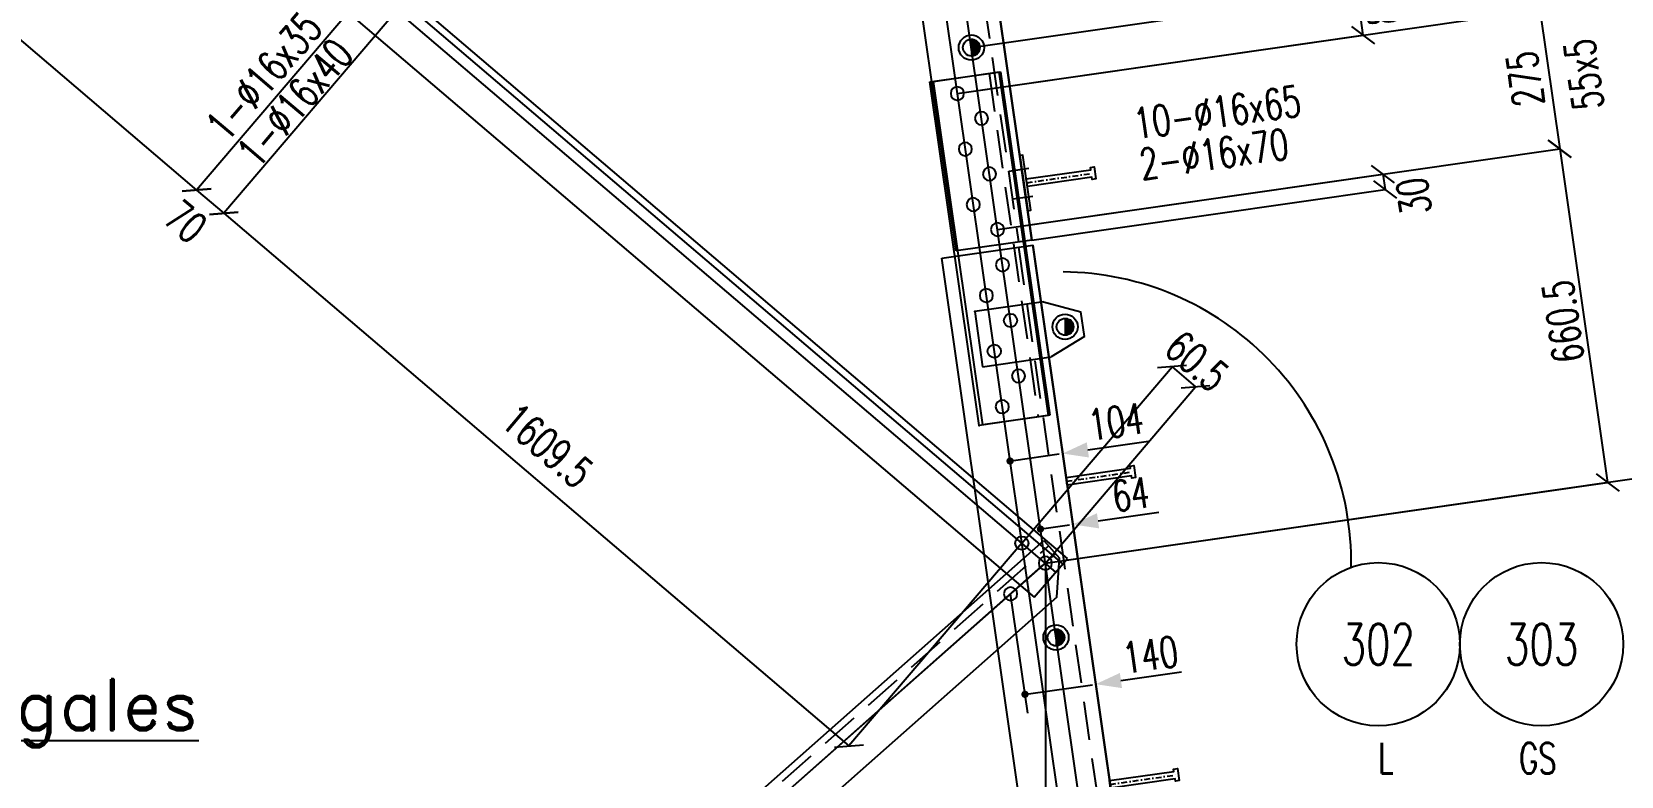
# Model space of a CAD drawing. Extents: x 142141 to 158361, y -105351 to -93871.
# Drawn here: x 147687 to 150801, y -103226 to -101767 of the extents above; entities that cross this region are included whole.
import ezdxf
from ezdxf.enums import TextEntityAlignment as Align

# ---------------------------------------------------------------- set-up
doc = ezdxf.new("R2010")
doc.units = 0
doc.header["$LTSCALE"] = 150
doc.header["$MEASUREMENT"] = 0
doc.linetypes.add('DASHDOT', pattern=[1, 0.5, -0.25, 0, -0.25])
doc.linetypes.add('DASHED', pattern=[0.75, 0.5, -0.25])
doc.layers.get('0').update_dxf_attribs({"linetype": 'CONTINUOUS'})
for name, color, linetype in [('ASSI', 6, 'CONTINUOUS'), ('BOLLINI_1', 7, 'CONTINUOUS'), ('Echelon', 3, 'CONTINUOUS'), ('FORI', 2, 'CONTINUOUS'), ('LINEA_ANG', 2, 'CONTINUOUS'), ('LINEE_PIASTRA', 2, 'CONTINUOUS'), ('LINEE_PIASTRE', 2, 'CONTINUOUS'), ('LS', 7, 'CONTINUOUS'), ('MZ', 6, 'DASHDOT'), ('PIASTRE', 5, 'CONTINUOUS'), ('QT_MAL', 7, 'CONTINUOUS'), ('QT_MPR', 7, 'CONTINUOUS'), ('QT_MSP', 7, 'CONTINUOUS'), ('TESTI_A_P', 7, 'CONTINUOUS'), ('TRAT-Y', 7, 'DASHED')]:
    doc.layers.add(name, color=color, linetype=linetype)
doc.styles.add('QUOTE', font='ROMANS8.SHX', dxfattribs={"width": 0.7})
doc.styles.add('RD', font='ROMAND8.SHX', dxfattribs={"width": 0.7})
doc.styles.add('RQL', font='ROMANS8.SHX', dxfattribs={"width": 0.7})
doc.styles.add('RS', font='ROMANS8.shx', dxfattribs={"width": 0.7})
doc.styles.get("Standard").update_dxf_attribs({"font": 'ROMANS8.SHX', "width": 0.7})
doc.dimstyles.new('FRECCE1', dxfattribs={"dimtxt": 60, "dimasz": 6.6667, "dimexe": 0, "dimexo": 0, "dimgap": 1, "dimtad": 1, "dimzin": 0, "dimdsep": 46, "dimtxsty": 'RS', "dimblk1": 'QUOTP', "dimblk2": 'QUOTF', "dimsah": 1, "dimcen": 0, "dimclrd": 2, "dimclre": 2, "dimclrt": 7, "dimadec": 0, "dimazin": 0, "dimtfac": 1, "dimtix": 1, "dimtmove": 2, "dimatfit": 3, "dimldrblk": 'QUOTP', "dimfxl": 1, "dimtolj": 1, "dimtzin": 0, "dimarcsym": 0})
doc.dimstyles.new('TRATTO', dxfattribs={"dimscale": 0, "dimtxt": 60, "dimasz": 40, "dimexe": 0, "dimexo": 0, "dimgap": 10, "dimtad": 1, "dimrnd": 0.5, "dimdsep": 46, "dimtxsty": 'RS', "dimblk1": 'OBLIQUE', "dimblk2": 'OBLIQUE', "dimsah": 1, "dimcen": 0.09, "dimclrd": 2, "dimclre": 2, "dimclrt": 7, "dimadec": 0, "dimazin": 0, "dimtfac": 1, "dimtix": 1, "dimtmove": 2, "dimatfit": 3, "dimfxl": 1, "dimtolj": 1, "dimtzin": 0, "dimarcsym": 0})

# ---------------------------------------------------------------- blocks, each defined once
blk = doc.blocks.new('MRKR_98')
blk.add_point((0, 0))
at = {"color": 7, "style": 'QUOTE', "width": 0.5, "flags": 1}
for tag, p in [('TI', (3.73, 6.83)), ('DI_S', (3.73, 6.42)), ('AUX2', (3.71, 4.93)), ('NFORI', (3.72, 5.3)), ('D_S', (3.73, 6.02)), ('E_S', (3.73, 5.68)), ('FAM', (3.73, 4.55)), ('AUX1', (3.73, 4.19)), ('COMMESSA', (3.73, 3.85)), ('MD', (3.73, 3.51)), ('MP', (3.73, 3.16)), ('LARGHEZZA', (3.73, 2.82)), ('SPESSORE', (3.73, 2.48)), ('NP', (3.73, 2.14)), ('SV', (3.73, 1.79)), ('PESO', (3.73, 1.45)), ('QUA', (3.73, 1.11)), ('LUN', (3.73, 0.76)), ('PROF', (3.73, 0.42)), ('POS', (3.73, 0.08))]:
    blk.add_attdef(tag, p, '', height=0.2, dxfattribs=at)
at = {"color": 7, "flags": 1}
for tag, p in [('LAV1', (5.26, 6.88)), ('LAV2', (5.26, 6.55)), ('LAV3', (5.26, 6.21)), ('LAV4', (5.26, 5.88)), ('LAV5', (5.26, 5.55)), ('LAV6', (5.26, 5.21)), ('LAV7', (5.26, 4.88)), ('LAV8', (5.26, 4.55)), ('LAV9', (5.26, 4.21)), ('LAV10', (5.26, 3.88))]:
    blk.add_attdef(tag, p, '', height=0.2, dxfattribs=at)
blk = doc.blocks.new('ASSE98')
blk.add_line((0, 0), (1, 0))
at = {"color": 7, "style": 'QUOTE', "width": 0.5, "flags": 1}
for tag, p in [('TI', (1.38308, 6.82731)), ('DI_S', (1.38308, 6.42178)), ('D_S', (1.38308, 6.02092)), ('E_S', (1.38308, 5.68065)), ('NFORI', (1.36454, 5.29792)), ('ALAR', (1.36349, 4.93246)), ('FAM', (1.3775, 4.54645)), ('ALA', (1.38308, 4.19257)), ('DISP2', (1.38308, 3.84971)), ('DISP1', (1.38308, 3.50686)), ('PINZAF', (1.38308, 3.164)), ('PINZAI', (1.38308, 2.82114)), ('TRP', (1.38308, 2.47829)), ('NP', (1.38308, 2.13543)), ('SV', (1.38308, 1.79257)), ('PESO', (1.38308, 1.44971)), ('QUA', (1.38308, 1.10686)), ('LUN', (1.38308, 0.764)), ('PROF', (1.38308, 0.42114)), ('POS', (1.38308, 0.07829))]:
    blk.add_attdef(tag, p, '', height=0.2, dxfattribs=at)
at = {"color": 7, "flags": 1}
for tag, p in [('LAV1', (3.07431, 6.82847)), ('LAV2', (3.07431, 6.49513)), ('LAV3', (3.07431, 6.1618)), ('LAV4', (3.07431, 5.82847)), ('LAV5', (3.07431, 5.49513)), ('LAV6', (3.07431, 5.1618)), ('LAV7', (3.07431, 4.82847)), ('LAV8', (3.07431, 4.49513)), ('LAV9', (3.07431, 4.1618)), ('LAV10', (3.07431, 3.82847))]:
    blk.add_attdef(tag, p, '', height=0.2, dxfattribs=at)
blk = doc.blocks.new('P20')
at = {"color": 0}
for p, q in [((0, 0.98), (0.02, 1)), ((0, 0.94), (0.06, 1)), ((1, -0.01), (0, 0.99)), ((0, 0.89), (0.1, 0.99)), ((0, 0.85), (0.14, 0.99)), ((0, 0.8), (0.18, 0.98)), ((0, 0.76), (0.22, 0.98)), ((0, 0.71), (0.25, 0.97)), ((0, 0.67), (0.29, 0.96)), ((1, -0.05), (0, 0.95)), ((0, 0.62), (0.32, 0.95)), ((0, 0.58), (0.36, 0.93)), ((0, 0.53), (0.39, 0.92)), ((0, 0.49), (0.42, 0.91)), ((1, -0.09), (0, 0.9)), ((0, 0.44), (0.45, 0.89)), ((0, 0.4), (0.48, 0.88)), ((0.99, -0.13), (0, 0.86)), ((0, 0.35), (0.51, 0.86)), ((0, 0.31), (0.54, 0.84)), ((0, 0.26), (0.56, 0.83)), ((0.99, -0.17), (0, 0.81)), ((0, 0.22), (0.59, 0.81)), ((0, 0.17), (0.61, 0.79)), ((0.98, -0.21), (0, 0.77)), ((0, 0.13), (0.64, 0.77)), ((0, 0.08), (0.66, 0.75)), ((0, 0.04), (0.69, 0.73)), ((0.97, -0.25), (0, 0.72)), ((0, -0.01), (0.71, 0.7)), ((0.96, -0.28), (0, 0.68)), ((0, -0.05), (0.73, 0.68)), ((0, -0.1), (0.75, 0.66)), ((0.95, -0.32), (0, 0.63)), ((0, -0.14), (0.77, 0.63)), ((0, -0.19), (0.79, 0.61)), ((0.94, -0.35), (0, 0.59)), ((0, -0.23), (0.81, 0.58)), ((0, -0.28), (0.83, 0.56)), ((0.92, -0.38), (0, 0.54)), ((0, -0.32), (0.85, 0.53)), ((0.91, -0.41), (0, 0.5)), ((0, -0.36), (0.87, 0.5)), ((0, -0.41), (0.88, 0.47)), ((0.9, -0.44), (0, 0.45)), ((0, -0.45), (0.9, 0.44)), ((0.88, -0.47), (0, 0.41)), ((0, -0.5), (0.91, 0.41)), ((0, -0.54), (0.92, 0.38)), ((0.87, -0.5), (0, 0.36)), ((0, -0.59), (0.94, 0.35)), ((0.85, -0.53), (0, 0.32)), ((0, -0.63), (0.95, 0.31)), ((0, -0.68), (0.96, 0.28)), ((0.83, -0.56), (0, 0.27)), ((0, -0.72), (0.97, 0.25)), ((0.81, -0.58), (0, 0.23)), ((0, -0.77), (0.98, 0.21)), ((0.79, -0.61), (0, 0.18)), ((0, -0.81), (0.99, 0.17)), ((0.77, -0.63), (0, 0.14)), ((0, -0.86), (0.99, 0.13)), ((0.75, -0.66), (0, 0.09)), ((0, -0.9), (1, 0.09)), ((0.73, -0.68), (0, 0.05)), ((0, -0.95), (1, 0.05)), ((0.71, -0.7), (0, 0.01)), ((0, -0.99), (1, 0.01)), ((1, 0.04), (0.04, 1)), ((1, 0.09), (0.09, 1)), ((0.99, 0.14), (0.14, 0.99)), ((0.98, 0.19), (0.19, 0.98)), ((0.97, 0.25), (0.25, 0.97)), ((0.95, 0.31), (0.31, 0.95)), ((0.92, 0.38), (0.38, 0.92)), ((0.88, 0.47), (0.47, 0.88)), ((0.81, 0.59), (0.59, 0.81)), ((0.69, -0.73), (0, -0.04)), ((0.66, -0.75), (0, -0.08)), ((0.64, -0.77), (0, -0.13)), ((0.61, -0.79), (0, -0.17)), ((0.59, -0.81), (0, -0.22)), ((0.56, -0.83), (0, -0.26)), ((0.54, -0.84), (0, -0.31)), ((0.51, -0.86), (0, -0.35)), ((0.48, -0.88), (0, -0.4)), ((0.45, -0.89), (0, -0.44)), ((0.42, -0.91), (0, -0.49)), ((0.39, -0.92), (0, -0.53)), ((0.36, -0.93), (0, -0.58)), ((0.32, -0.95), (0, -0.62)), ((0.29, -0.96), (0, -0.67)), ((0.25, -0.97), (0, -0.71)), ((0.22, -0.98), (0, -0.76)), ((0.18, -0.98), (0, -0.8)), ((0.14, -0.99), (0, -0.85)), ((0.1, -0.99), (0, -0.89)), ((0.04, -1), (1, -0.04)), ((0.09, -1), (1, -0.09)), ((0.14, -0.99), (0.99, -0.14)), ((0.19, -0.98), (0.98, -0.19)), ((0.25, -0.97), (0.97, -0.25)), ((0.31, -0.95), (0.95, -0.31)), ((0.38, -0.92), (0.92, -0.38)), ((0.47, -0.88), (0.88, -0.47)), ((0.59, -0.81), (0.81, -0.59))]:
    blk.add_line(p, q, dxfattribs=at)
for radius in [1.5, 1]:
    blk.add_circle((0, 0), radius)
blk = doc.blocks.new('16')
blk.add_circle((0, 0), 1)
blk = doc.blocks.new('QUOTP')
at = {"layer": 'ASSI', "color": 2, "const_width": 1.07}
blk.add_lwpolyline([(-0.53, 0, 1), (0.53, 0, 1)], format="xyb", close=True, dxfattribs=at)
blk = doc.blocks.new('QUOTF')
at = {"layer": 'LS', "color": 2}
blk.add_line((7.5, 0), (25.5, 0), dxfattribs=at)
blk.add_solid([(7.5, 2.25), (0, 0), (7.5, -2.25)], dxfattribs=at)
blk = doc.blocks.new('*D155')
at = {"layer": 'QT_MAL', "color": 2, "lineweight": -2, "transparency": 16777216}
for p, q in [((149663.3, -102741.5), (149663.3, -102741.5)), ((149669.9, -102740.6), (149720.1, -102733.4)), ((149726.7, -102732.4), (149726.7, -102732.4))]:
    blk.add_line(p, q, dxfattribs=at)
at = {"layer": 'QT_MAL', "color": 2, "lineweight": -2, "transparency": 16777216, "xscale": 6.6667, "yscale": 6.6667, "zscale": 6.6667}
for name, p, rotation in [('QUOTF', (149726.7, -102732.4), 8.166139302354393), ('QUOTP', (149663.3, -102741.5), 188.1661393023544)]:
    blk.add_blockref(name, p, dxfattribs=dict(at, rotation=rotation))
at = {"layer": 'QT_MAL', "color": 7, "transparency": 16777216, "insert": (149840.3, -102673.4), "char_height": 60, "attachment_point": 5, "rotation": 8.1661, "style": 'RS'}
blk.add_mtext('\\A1;64', dxfattribs=at)
blk = doc.blocks.new('*D156')
at = {"layer": 'QT_MAL', "color": 2, "lineweight": -2, "transparency": 16777216}
for p, q in [((149603.8, -102608.2), (149603.8, -102608.2)), ((149610.4, -102607.3), (149700.1, -102594.4)), ((149706.7, -102593.5), (149706.7, -102593.5))]:
    blk.add_line(p, q, dxfattribs=at)
at = {"layer": 'QT_MAL', "color": 2, "lineweight": -2, "transparency": 16777216, "xscale": 6.6667, "yscale": 6.6667, "zscale": 6.6667}
for name, p, rotation in [('QUOTF', (149706.7, -102593.5), 8.166139302354393), ('QUOTP', (149603.8, -102608.2), 188.1661393023544)]:
    blk.add_blockref(name, p, dxfattribs=dict(at, rotation=rotation))
at = {"layer": 'QT_MAL', "color": 7, "transparency": 16777216, "insert": (149811.1, -102531.3), "char_height": 60, "attachment_point": 5, "rotation": 8.1661, "style": 'RS'}
blk.add_mtext('\\A1;104', dxfattribs=at)
blk = doc.blocks.new('*D154')
at = {"layer": 'QT_MAL', "color": 2, "lineweight": -2, "transparency": 16777216}
for p, q in [((149639.6, -103064.4), (149765, -103046.4)), ((149771.6, -103045.4), (149771.6, -103045.4)), ((149633, -103065.3), (149633, -103065.3))]:
    blk.add_line(p, q, dxfattribs=at)
at = {"layer": 'QT_MAL', "color": 2, "lineweight": -2, "transparency": 16777216, "xscale": 6.6667, "yscale": 6.6667, "zscale": 6.6667}
for name, p, rotation in [('QUOTF', (149771.6, -103045.4), 8.166139302354393), ('QUOTP', (149633, -103065.3), 188.1661393023544)]:
    blk.add_blockref(name, p, dxfattribs=dict(at, rotation=rotation))
at = {"layer": 'QT_MAL', "color": 7, "transparency": 16777216, "insert": (149878.7, -102987.8), "char_height": 60, "attachment_point": 5, "rotation": 8.1661, "style": 'RS'}
blk.add_mtext('\\A1;140', dxfattribs=at)
blk = doc.blocks.new('A$C6E393FD9')
at = {"layer": 'Echelon'}
blk.add_lwpolyline([(2.5, 0), (0, 19.8), (168.6, 41.4), (167.9, 47.2), (177.8, 48.5), (181.8, 17.1), (171.9, 15.8), (171.2, 21.6), (2.5, 0)], close=True, dxfattribs=at)
at = {"layer": 'MZ', "ltscale": 0.2}
blk.add_line((1.3, 9.9), (179.8, 32.8), dxfattribs=at)
blk = doc.blocks.new('_OBLIQUE')
at = {"color": 0, "linetype": 'ByBlock'}
blk.add_line((-0.5, -0.5), (0.5, 0.5), dxfattribs=at)
blk = doc.blocks.new('*D57')
at = {"layer": 'QT_MPR', "color": 2, "lineweight": -2, "transparency": 16777216}
for p, q in [((149444, -101494.6), (150931.7, -101281.1)), ((150931.7, -101281.1), (151121.1, -102600.4)), ((149672.9, -102808.2), (151121.1, -102600.4))]:
    blk.add_line(p, q, dxfattribs=at)
at = {"layer": 'QT_MPR', "color": 2, "lineweight": -2, "transparency": 16777216, "xscale": 40, "yscale": 40, "zscale": 40}
for p, rotation in [((150931.7, -101281.1), 98.16613930235343), ((151121.1, -102600.4), 278.1661393023534)]:
    blk.add_blockref('_OBLIQUE', p, dxfattribs=dict(at, rotation=rotation))
at = {"layer": 'QT_MPR', "color": 7, "transparency": 16777216, "insert": (150975.8, -101963.8), "char_height": 60, "attachment_point": 5, "rotation": 98.1661, "style": 'RS'}
blk.add_mtext('\\A1;1333', dxfattribs=at)
blk = doc.blocks.new('*D56')
at = {"layer": 'QT_MPR', "color": 2, "lineweight": -2, "transparency": 16777216}
for p, q in [((149444, -101494.6), (150585.3, -101330.8)), ((150585.3, -101330.8), (150641.7, -101724.3)), ((149500.4, -101888), (150641.7, -101724.3))]:
    blk.add_line(p, q, dxfattribs=at)
at = {"layer": 'QT_MPR', "color": 2, "lineweight": -2, "transparency": 16777216, "xscale": 40, "yscale": 40, "zscale": 40}
for p, rotation in [((150585.3, -101330.8), 98.16613930235343), ((150641.7, -101724.3), 278.1661393023534)]:
    blk.add_blockref('_OBLIQUE', p, dxfattribs=dict(at, rotation=rotation))
at = {"layer": 'QT_MPR', "color": 7, "transparency": 16777216, "insert": (150565.8, -101536), "char_height": 60, "attachment_point": 5, "rotation": 98.1661, "style": 'RS'}
blk.add_mtext('\\A1;397.5', dxfattribs=at)
blk = doc.blocks.new('*D55')
at = {"layer": 'QT_MPR', "color": 2, "lineweight": -2, "transparency": 16777216}
for p, q in [((149500.4, -101888), (150641.7, -101724.3)), ((150641.7, -101724.3), (150680.8, -101996.5)), ((149579.1, -102154.6), (150680.8, -101996.5))]:
    blk.add_line(p, q, dxfattribs=at)
at = {"layer": 'QT_MPR', "color": 2, "lineweight": -2, "transparency": 16777216, "xscale": 40, "yscale": 40, "zscale": 40}
for p, rotation in [((150641.7, -101724.3), 98.16613930235343), ((150680.8, -101996.5), 278.1661393023534)]:
    blk.add_blockref('_OBLIQUE', p, dxfattribs=dict(at, rotation=rotation))
at = {"layer": 'QT_MPR', "color": 7, "transparency": 16777216, "insert": (150728.1, -101850.8), "char_height": 60, "attachment_point": 5, "rotation": 98.1661, "style": 'RS'}
blk.add_mtext('\\A1;55x5', dxfattribs=at)
blk = doc.blocks.new('*D54')
at = {"layer": 'QT_MPR', "color": 2, "lineweight": -2, "transparency": 16777216}
for p, q in [((149500.4, -101888), (150641.7, -101724.3)), ((150641.7, -101724.3), (150680.8, -101996.5)), ((149579.1, -102154.6), (150680.8, -101996.5))]:
    blk.add_line(p, q, dxfattribs=at)
at = {"layer": 'QT_MPR', "color": 2, "lineweight": -2, "transparency": 16777216, "xscale": 40, "yscale": 40, "zscale": 40}
for p, rotation in [((150641.7, -101724.3), 98.16613930235343), ((150680.8, -101996.5), 278.1661393023534)]:
    blk.add_blockref('_OBLIQUE', p, dxfattribs=dict(at, rotation=rotation))
at = {"layer": 'QT_MPR', "color": 7, "transparency": 16777216, "insert": (150613.1, -101859.7), "char_height": 60, "attachment_point": 5, "rotation": 98.1661, "style": 'RS'}
blk.add_mtext('\\A1;275', dxfattribs=at)
blk = doc.blocks.new('*D59')
at = {"layer": 'QT_MPR', "color": 2, "lineweight": -2, "transparency": 16777216}
for p, q in [((149579.1, -102154.6), (150334.4, -102046.2)), ((150334.4, -102046.2), (150338.6, -102075.9)), ((149646.7, -102175.2), (150338.6, -102075.9))]:
    blk.add_line(p, q, dxfattribs=at)
at = {"layer": 'QT_MPR', "color": 2, "lineweight": -2, "transparency": 16777216, "xscale": 40, "yscale": 40, "zscale": 40}
for p, rotation in [((150334.4, -102046.2), 98.16613930235343), ((150338.6, -102075.9), 278.1661393023534)]:
    blk.add_blockref('_OBLIQUE', p, dxfattribs=dict(at, rotation=rotation))
at = {"layer": 'QT_MPR', "color": 7, "transparency": 16777216, "insert": (150395, -102089.3), "char_height": 60, "attachment_point": 5, "rotation": 98.1661, "style": 'RS'}
blk.add_mtext('\\A1;30', dxfattribs=at)
blk = doc.blocks.new('*D58')
at = {"layer": 'QT_MPR', "color": 2, "lineweight": -2, "transparency": 16777216}
for p, q in [((149579.1, -102154.6), (150680.8, -101996.5)), ((150680.8, -101996.5), (150774.6, -102650.1)), ((149672.9, -102808.2), (150774.6, -102650.1))]:
    blk.add_line(p, q, dxfattribs=at)
at = {"layer": 'QT_MPR', "color": 2, "lineweight": -2, "transparency": 16777216, "xscale": 40, "yscale": 40, "zscale": 40}
for p, rotation in [((150680.8, -101996.5), 98.16613930235343), ((150774.6, -102650.1), 278.1661393023534)]:
    blk.add_blockref('_OBLIQUE', p, dxfattribs=dict(at, rotation=rotation))
at = {"layer": 'QT_MPR', "color": 7, "transparency": 16777216, "insert": (150687.5, -102335), "char_height": 60, "attachment_point": 5, "rotation": 98.1661, "style": 'RS'}
blk.add_mtext('\\A1;660.5', dxfattribs=at)
blk = doc.blocks.new('*D51')
at = {"layer": 'QT_MSP', "color": 2, "lineweight": -2, "transparency": 16777216}
for p, q in [((149444, -101494.6), (150238.8, -101380.5)), ((150238.8, -101380.5), (150283.2, -101689.8)), ((149528, -101798.2), (150283.2, -101689.8))]:
    blk.add_line(p, q, dxfattribs=at)
at = {"layer": 'QT_MSP', "color": 2, "lineweight": -2, "transparency": 16777216, "xscale": 40, "yscale": 40, "zscale": 40}
for p, rotation in [((150238.8, -101380.5), 98.16613930235343), ((150283.2, -101689.8), 278.1661393023534)]:
    blk.add_blockref('_OBLIQUE', p, dxfattribs=dict(at, rotation=rotation))
at = {"layer": 'QT_MSP', "color": 7, "transparency": 16777216, "insert": (150218.6, -101539.4), "char_height": 60, "attachment_point": 5, "rotation": 98.1661, "style": 'RS'}
blk.add_mtext('\\A1;312.5', dxfattribs=at)
blk = doc.blocks.new('*D50')
at = {"layer": 'QT_MSP', "color": 2, "lineweight": -2, "transparency": 16777216}
for p, q in [((149528, -101798.2), (150283.2, -101689.8)), ((150283.2, -101689.8), (150295.3, -101774)), ((149500.4, -101888), (150295.3, -101774))]:
    blk.add_line(p, q, dxfattribs=at)
at = {"layer": 'QT_MSP', "color": 2, "lineweight": -2, "transparency": 16777216, "xscale": 40, "yscale": 40, "zscale": 40}
for p, rotation in [((150283.2, -101689.8), 98.16613930235343), ((150295.3, -101774), 278.1661393023534)]:
    blk.add_blockref('_OBLIQUE', p, dxfattribs=dict(at, rotation=rotation))
at = {"layer": 'QT_MSP', "color": 7, "transparency": 16777216, "insert": (150331.3, -101718.4), "char_height": 60, "attachment_point": 5, "rotation": 98.1661, "style": 'RS'}
blk.add_mtext('\\A1;85', dxfattribs=at)
blk = doc.blocks.new('*D98')
at = {"layer": 'QT_MPR', "color": 2, "lineweight": -2, "transparency": 16777216}
for p, q in [((147077.7, -100596.9), (146739, -100994.4)), ((146739, -100994.4), (148009.9, -102077.3)), ((148348.7, -101679.8), (148009.9, -102077.3))]:
    blk.add_line(p, q, dxfattribs=at)
at = {"layer": 'QT_MPR', "color": 2, "lineweight": -2, "transparency": 16777216, "xscale": 40, "yscale": 40, "zscale": 40}
for p, rotation in [((146739, -100994.4), 139.56613230524), ((148009.9, -102077.3), 319.5661323052399)]:
    blk.add_blockref('_OBLIQUE', p, dxfattribs=dict(at, rotation=rotation))
at = {"layer": 'QT_MPR', "color": 7, "transparency": 16777216, "insert": (147386.3, -101475.8), "char_height": 60, "attachment_point": 5, "rotation": 319.5661, "style": 'RS'}
blk.add_mtext('\\A1;1669.5', dxfattribs=at)
blk = doc.blocks.new('*D99')
at = {"layer": 'QT_MPR', "color": 2, "lineweight": -2, "transparency": 16777216}
for p, q in [((148348.7, -101679.8), (148009.9, -102077.3)), ((148401.9, -101725.2), (148063.2, -102122.7)), ((148009.9, -102077.3), (148063.2, -102122.7))]:
    blk.add_line(p, q, dxfattribs=at)
at = {"layer": 'QT_MPR', "color": 2, "lineweight": -2, "transparency": 16777216, "xscale": 40, "yscale": 40, "zscale": 40}
for p, rotation in [((148009.9, -102077.3), 139.56613230524), ((148063.2, -102122.7), 319.5661323052399)]:
    blk.add_blockref('_OBLIQUE', p, dxfattribs=dict(at, rotation=rotation))
at = {"layer": 'QT_MPR', "color": 7, "transparency": 16777216, "insert": (147988.3, -102139.2), "char_height": 60, "attachment_point": 5, "rotation": 319.5661, "style": 'RS'}
blk.add_mtext('\\A1;70', dxfattribs=at)
blk = doc.blocks.new('*D100')
at = {"layer": 'QT_MPR', "color": 2, "lineweight": -2, "transparency": 16777216}
for p, q in [((148401.9, -101725.2), (148063.2, -102122.7)), ((148063.2, -102122.7), (149288.1, -103166.5)), ((149626.9, -102768.9), (149288.1, -103166.5))]:
    blk.add_line(p, q, dxfattribs=at)
at = {"layer": 'QT_MPR', "color": 2, "lineweight": -2, "transparency": 16777216, "xscale": 40, "yscale": 40, "zscale": 40}
for p, rotation in [((148063.2, -102122.7), 139.56613230524), ((149288.1, -103166.5), 319.5661323052399)]:
    blk.add_blockref('_OBLIQUE', p, dxfattribs=dict(at, rotation=rotation))
at = {"layer": 'QT_MPR', "color": 7, "transparency": 16777216, "insert": (148697.2, -102578), "char_height": 60, "attachment_point": 5, "rotation": 319.5661, "style": 'RS'}
blk.add_mtext('\\A1;1609.5', dxfattribs=at)
blk = doc.blocks.new('*D101')
at = {"layer": 'QT_MPR', "color": 2, "lineweight": -2, "transparency": 16777216}
for p, q in [((149626.9, -102768.9), (149921.1, -102423.6)), ((149921.1, -102423.6), (149967.1, -102462.8)), ((149672.9, -102808.2), (149967.1, -102462.8))]:
    blk.add_line(p, q, dxfattribs=at)
at = {"layer": 'QT_MPR', "color": 2, "lineweight": -2, "transparency": 16777216, "xscale": 40, "yscale": 40, "zscale": 40}
for p, rotation in [((149921.1, -102423.6), 139.56613230524), ((149967.1, -102462.8), 319.5661323052399)]:
    blk.add_blockref('_OBLIQUE', p, dxfattribs=dict(at, rotation=rotation))
at = {"layer": 'QT_MPR', "color": 7, "transparency": 16777216, "insert": (149969.9, -102412.6), "char_height": 60, "attachment_point": 5, "rotation": 319.5661, "style": 'RS'}
blk.add_mtext('\\A1;60.5', dxfattribs=at)
blk = doc.blocks.new('*D112')
at = {"layer": 'LS', "color": 2, "lineweight": -2, "transparency": 16777216}
for p, q in [((144482.5, -102808.2), (144482.5, -103618.9)), ((149672.9, -102808.2), (149672.9, -103618.9)), ((144482.5, -103618.9), (149672.9, -103618.9))]:
    blk.add_line(p, q, dxfattribs=at)
at = {"layer": 'LS', "color": 2, "lineweight": -2, "transparency": 16777216, "xscale": 40, "yscale": 40, "zscale": 40, "rotation": 180}
blk.add_blockref('_OBLIQUE', (144482.5, -103618.9), dxfattribs=at)
at = {"layer": 'LS', "color": 2, "lineweight": -2, "transparency": 16777216, "xscale": 40, "yscale": 40, "zscale": 40}
blk.add_blockref('_OBLIQUE', (149672.9, -103618.9), dxfattribs=at)
at = {"layer": 'LS', "color": 7, "transparency": 16777216, "insert": (147077.7, -103578.9), "char_height": 60, "attachment_point": 5, "style": 'RS'}
blk.add_mtext('\\A1;5190.5', dxfattribs=at)
blk = doc.blocks.new('xxx')
blk.add_circle((0, 0), 8)
at = {"color": 3, "style": 'RQL', "width": 0.7}
blk.add_attdef('POS', text='', height=4, dxfattribs=at).set_placement((0, 0), align=Align.MIDDLE)
at = {"style": 'RQL', "width": 0.7, "flags": 1}
for tag, p in [('POS1', (-0.39, -5.42)), ('TIPO', (-0.39, -8.66))]:
    blk.add_attdef(tag, p, '', height=2, dxfattribs=at)
blk = doc.blocks.new('bull')
at = {"style": 'RS', "width": 0.7, "flags": 1}
for tag, p in [('NN', (-12.25, 0)), ('DIAMETRO', (0, -4.86)), ('SERRAGGIO', (0, -9.71)), ('LUNGHEZZA', (0, -14.57)), ('NB', (0, -19.43)), ('TIPO', (0, -24.12)), ('EL', (-0.14, -29))]:
    blk.add_attdef(tag, p, '', height=3, dxfattribs=at)
at = {"style": 'RS', "width": 0.7}
blk.add_attdef('BULLONE', (0, 0), '', height=3, dxfattribs=at)

msp = doc.modelspace()

# ---------------------------------------------------------------- linework, layer by layer
at = {"layer": 'LINEA_ANG'}
for p, q in [((148668.026, -95355.029), (149646.709, -102175.167)), ((149498.23, -102196.473), (148519.547, -95376.335)), ((149716.141, -102799.044), (145050.26, -98823.311)), ((144985.403, -98899.426), (149651.284, -102875.16)), ((149453.615, -101864.444), (149582.297, -101845.978)), ((149550.205, -102537.549), (149453.615, -101864.444)), ((149582.297, -101845.978), (149678.887, -102519.083)), ((149646.709, -102175.167), (149498.23, -102196.473)), ((149469.955, -102210.633), (149648.13, -102185.065)), ((149643.959, -103423.212), (149469.955, -102210.633)), ((149648.13, -102185.065), (149822.134, -103397.644)), ((149678.887, -102519.083), (149550.205, -102537.549)), ((148979.878, -103374.032), (149669.939, -102764.068)), ((149669.939, -102764.068), (149700.404, -102798.533)), ((149651.284, -102875.16), (149716.141, -102799.044)), ((149695.708, -102874.756), (149700.404, -102798.533)), ((149695.708, -102874.756), (149028.873, -103464.189))]:
    msp.add_line(p, q, dxfattribs=at)
at = {"layer": 'LINEA_ANG', "color": 2}
msp.add_line((149707.061, -102809.7), (145041.18, -98833.967), dxfattribs=at)
at = {"layer": 'LINEE_PIASTRA'}
for p, q in [((149669.13, -102296.209), (149742.681, -102315.962)), ((149749.641, -102364.465), (149684.612, -102404.104))]:
    msp.add_line(p, q, dxfattribs=at)
at = {"layer": 'LINEE_PIASTRE'}
for p, q in [((149446.686, -101865.438), (149585.266, -101845.552)), ((149543.276, -102538.543), (149446.686, -101865.438)), ((149585.266, -101845.552), (149681.856, -102518.657)), ((149669.13, -102296.209), (149534.508, -102315.527)), ((149534.508, -102315.527), (149549.991, -102423.422)), ((149749.641, -102364.465), (149742.681, -102315.962)), ((149549.991, -102423.422), (149684.612, -102404.104)), ((149681.856, -102518.657), (149543.276, -102538.543))]:
    msp.add_line(p, q, dxfattribs=at)
at = {"layer": 'LS', "color": 6}
for p, q in [((149758.782, -103406.735), (148604.675, -95364.12)), ((149719.188, -103412.417), (148849.481, -97351.701)), ((149601.386, -102040.236), (149640.833, -102034.576)), ((149609.198, -102094.679), (149648.645, -102089.018)), ((149672.889, -102808.173), (148985.825, -103415.488)), ((149638.341, -103102.458), (149604.753, -102868.4))]:
    msp.add_line(p, q, dxfattribs=at)
at = {"layer": 'LS', "color": 2}
msp.add_lwpolyline([(149622.988, -102009.86), (149638.471, -102117.755), (149644.41, -102116.902), (149628.927, -102009.008)], close=True, dxfattribs=at)
at = {"layer": 'LS', "color": 6}
msp.add_arc((149702.664, -102807.106), 569.504, 359.06945, 89.494029, dxfattribs=at)
at = {"layer": 'TRAT-Y'}
for p, q in [((148641.795, -95358.793), (149620.478, -102178.931)), ((149562.5, -101848.819), (149659.09, -102521.924)), ((149620.414, -102189.042), (149794.417, -103401.621)), ((148989.15, -103384.521), (149679.211, -102774.557))]:
    msp.add_line(p, q, dxfattribs=at)

# ---------------------------------------------------------------- block references
at = {"layer": 'ASSI'}
for p, xscale, rotation in [((149646.709, -102175.167), 6890.000000000001, 98.16613930235349), ((149822.089, -103397.333), 1225, 98.16613930235262), ((149693.119, -102790.292), 944, 221.4743225156129)]:
    msp.add_blockref('ASSE98', p, dxfattribs=dict(at, xscale=xscale, rotation=rotation))
for p, xscale, zscale, rotation in [((149693.441, -102825.685), 6130, 6130, 139.5661323052399), ((149678.887, -102519.083), 679.9999999999997, 679.9999999999997, 98.16613930235567)]:
    msp.add_blockref('ASSE98', p, dxfattribs=dict(at, xscale=xscale, zscale=zscale, rotation=rotation))
at = {"layer": 'BOLLINI_1', "xscale": 20, "yscale": 20, "zscale": 20}
for p, values in [((150325.311, -102967.245), {'POS': '302'}), ((150645.311, -102967.245), {'POS': '303'})]:
    msp.add_blockref('xxx', p, dxfattribs=at).add_auto_attribs(values)
at = {"layer": 'FORI'}
for name, p, xscale, yscale, zscale in [('P20', (149527.961, -101798.212), 16.5, 16.5, 16.5), ('16', (149500.44, -101888.032), -13, 13, 13), ('16', (149547.847, -101936.792), -13, 13, 13), ('16', (149516.065, -101996.916), -13, 13, 13), ('16', (149563.472, -102045.677), -13, 13, 13), ('16', (149531.69, -102105.801), -13, 13, 13), ('16', (149579.097, -102154.562), -13, 13, 13), ('16', (149589.04, -102223.852), -13, 13, 13), ('16', (149557.258, -102283.976), -13, 13, 13), ('P20', (149711.516, -102345.185), 16.5, 16.5, 16.5), ('16', (149620.29, -102441.621), -13, 13, 13), ('16', (149588.508, -102501.745), -13, 13, 13), ('16', (149626.85, -102768.944), 13, 13, 13), ('16', (149672.889, -102808.173), -13, 13, 13), ('16', (149604.753, -102868.4), -13, 13, 13), ('P20', (149693.797, -102953.874), 16.5, 16.5, 16.5)]:
    msp.add_blockref(name, p, dxfattribs=dict(at, xscale=xscale, yscale=yscale, zscale=zscale))
at = {"layer": 'FORI', "xscale": 13, "yscale": 13, "zscale": 13, "rotation": 180}
for p in [(149604.665, -102332.736), (149572.883, -102392.861)]:
    msp.add_blockref('16', p, dxfattribs=at)
at = {"layer": 'LS', "color": 7, "xscale": 20, "yscale": 20, "zscale": 20}
for p, rotation, values in [((148069.328, -101985.628), 49.56613230524246, {'BULLONE': '1-%%c16x35               '}), ((148130.22, -102037.514), 49.56613230524246, {'BULLONE': '1-%%c16x40                '}), ((149850.986, -101978.087), 8.166139302351615, {'BULLONE': '10-%%c16x65                '}), ((149862.35, -102057.276), 8.166139302351615, {'BULLONE': '2-%%c16x70                '})]:
    msp.add_blockref('bull', p, dxfattribs=dict(at, rotation=rotation)).add_auto_attribs(values)
at = {"layer": 'LS', "xscale": 0.7500000000000001, "yscale": 0.7500000000000001, "zscale": 0.7500000000000001, "rotation": 0.8689299996759822}
for p in [(149635.829, -102070.408), (149713.696, -102655.278), (149798.922, -103249.194)]:
    msp.add_blockref('A$C6E393FD9', p, dxfattribs=at)
at = {"layer": 'PIASTRE', "xscale": 20, "yscale": 20, "zscale": 20}
for p, rotation in [((149534.508, -102315.527), 278.1661392990001), ((149543.276, -102538.543), 278.166139299)]:
    msp.add_blockref('MRKR_98', p, dxfattribs=dict(at, rotation=rotation))

# ---------------------------------------------------------------- texts
at = {"layer": 'LS', "color": 3, "style": 'RD'}
msp.add_text('%%UTous les faces sont egales', height=100, dxfattribs=at).set_placement((147077.707, -103102.282), align=Align.MIDDLE)
at = {"layer": 'TESTI_A_P', "style": 'RS', "width": 0.7}
for s, p in [('L', (150325.211, -103220.451)), ('GS', (150601.018, -103220.451))]:
    msp.add_text(s, height=60, dxfattribs=at).set_placement(p)

# ---------------------------------------------------------------- dimensions: what is measured, and where the dimension line sits
at = {"layer": 'LS'}
dim = msp.add_linear_dim(base=(149672.889, -103618.871), p1=(144482.525, -102808.173), p2=(149672.889, -102808.173), dimstyle='TRATTO', override={"dimscale": 1}, dxfattribs=at)
dim.commit()
dim.dimension.update_dxf_attribs({"geometry": '*D112', "text_midpoint": (147077.707, -103578.871)})
at = {"layer": 'QT_MAL'}
for base, p1, p2, text, picture, middle in [((149706.736, -102593.473), (149603.79, -102608.246), (149706.736, -102593.473), '104', '*D156', (149811.141, -102531.328)), ((149726.676, -102732.433), (149663.325, -102741.524), (149726.676, -102732.433), '64', '*D155', (149840.271, -102673.397)), ((149771.594, -103045.448), (149633.013, -103065.334), (149771.594, -103045.448), '140', '*D154', (149878.706, -102987.786))]:
    dim = msp.add_linear_dim(base=base, p1=p1, p2=p2, angle=8.166139, text=text, dimstyle='FRECCE1', dxfattribs=at)
    dim.commit()
    dim.dimension.update_dxf_attribs({"geometry": picture, "text_midpoint": middle, "dimtype": 160})
at = {"layer": 'QT_MPR'}
for base, p1, p2, angle, text, picture, middle in [((148009.93, -102077.342), (147077.707, -100596.854), (148348.658, -101679.814), 319.566132, '1669.5', '*D98', (147386.314, -101475.799)), ((151121.055, -102600.363), (149443.98, -101494.578), (149672.889, -102808.173), 98.166139, '1333', '*D57', (150975.832, -101963.774)), ((150641.749, -101724.255), (149443.98, -101494.578), (149500.44, -101888.032), 98.166139, '397.5', '*D56', (150565.819, -101535.962)), ((148063.21, -102122.742), (148348.658, -101679.814), (148401.939, -101725.213), 319.566132, '70', '*D99', (147988.312, -102139.176)), ((150680.811, -101996.467), (149500.44, -101888.032), (149579.097, -102154.562), 98.166139, '55x5', '*D55', (150728.096, -101850.773)), ((150680.811, -101996.467), (149500.44, -101888.032), (149579.097, -102154.562), 98.166139, '275', '*D54', (150613.124, -101859.681)), ((149288.122, -103166.472), (148401.939, -101725.213), (149626.85, -102768.944), 319.566132, '1609.5', '*D100', (148697.216, -102577.994)), ((150774.604, -102650.078), (149579.097, -102154.562), (149672.889, -102808.173), 98.166139, '660.5', '*D58', (150687.527, -102334.981)), ((150338.622, -102075.878), (149579.097, -102154.562), (149646.709, -102175.167), 98.166139, '30', '*D59', (150395.047, -102089.32)), ((149967.146, -102462.837), (149626.85, -102768.944), (149672.889, -102808.173), 319.566132, '60.5', '*D101', (149969.899, -102412.632))]:
    dim = msp.add_linear_dim(base=base, p1=p1, p2=p2, angle=angle, text=text, dimstyle='TRATTO', override={"dimscale": 1}, dxfattribs=at)
    dim.commit()
    dim.dimension.update_dxf_attribs({"geometry": picture, "text_midpoint": middle, "dimtype": 160})
at = {"layer": 'QT_MSP'}
for base, p1, p2, text, picture, middle in [((150283.224, -101689.832), (149443.98, -101494.578), (149527.961, -101798.212), '312.5', '*D51', (150218.59, -101539.408)), ((150295.298, -101773.97), (149527.961, -101798.212), (149500.44, -101888.032), '85', '*D50', (150331.339, -101718.416))]:
    dim = msp.add_linear_dim(base=base, p1=p1, p2=p2, angle=98.166139, text=text, dimstyle='TRATTO', override={"dimscale": 1}, dxfattribs=at)
    dim.commit()
    dim.dimension.update_dxf_attribs({"geometry": picture, "text_midpoint": middle, "dimtype": 160})

doc.saveas('drawing.dxf')
